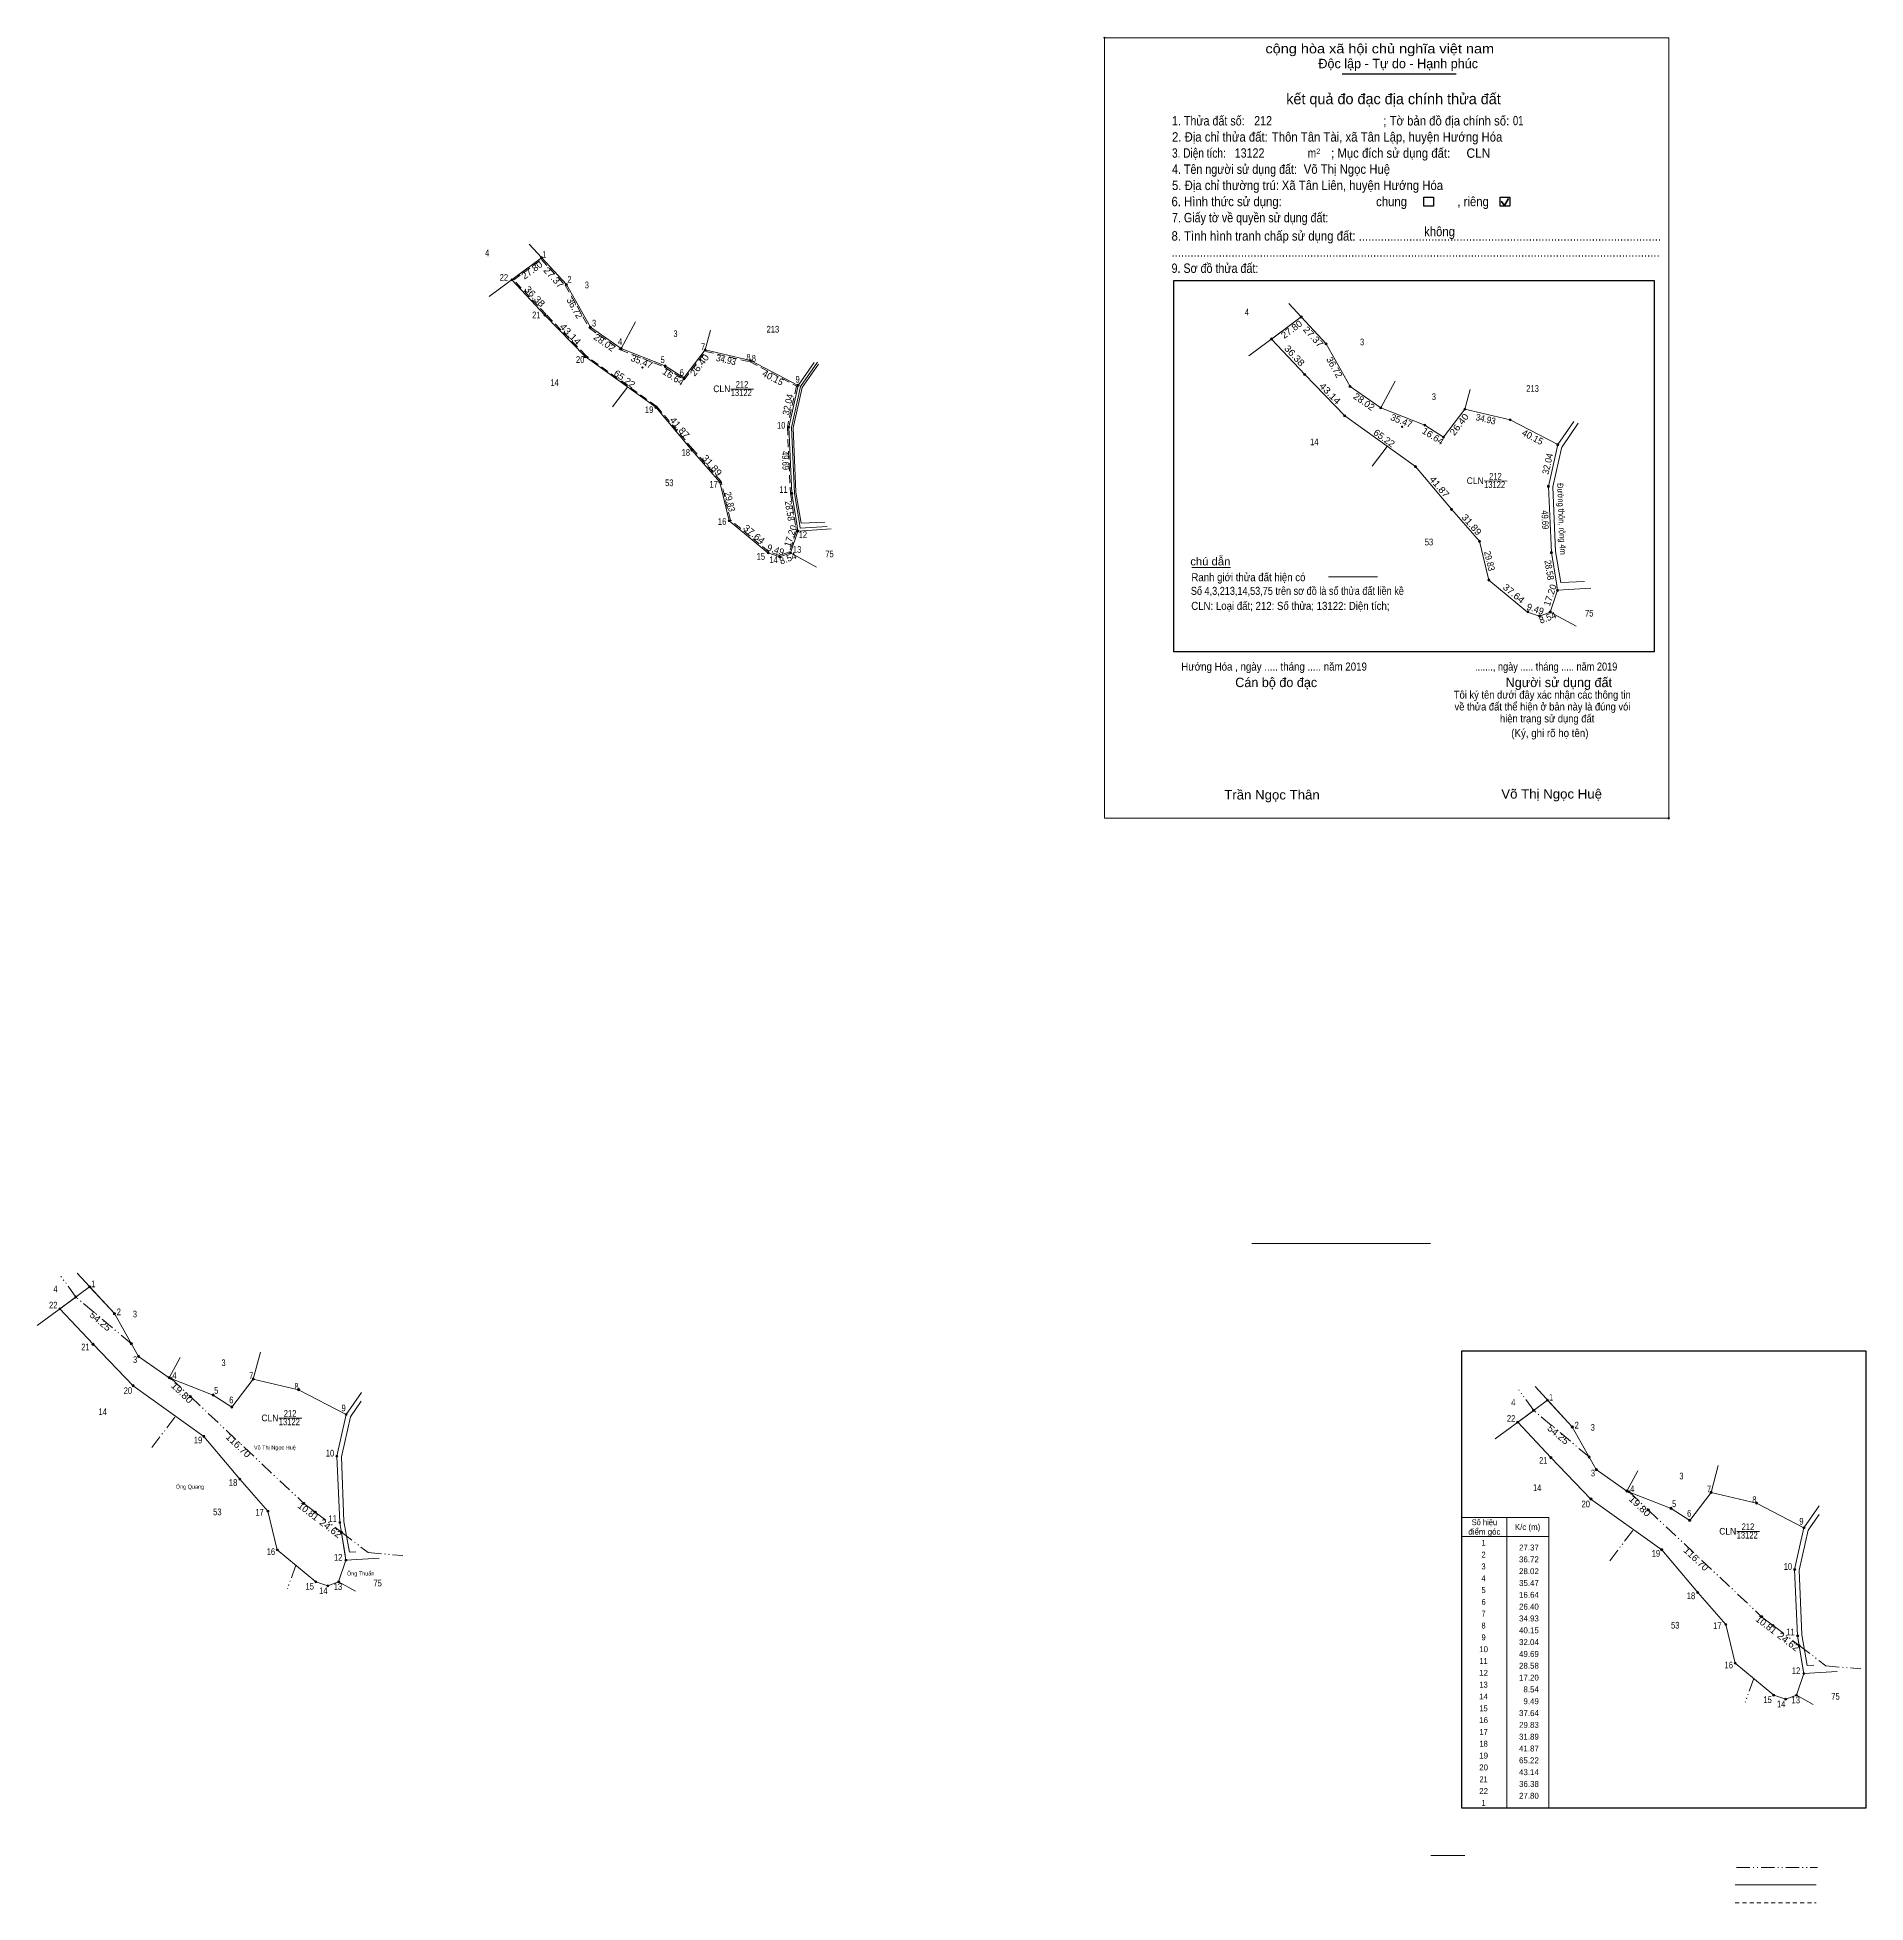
# Model space of a CAD drawing. Header units: centimetres. Extents: x 545064 to 547674, y 1838740 to 1841454.
# Drawn here: x 545064 to 546434, y 1838740 to 1840138 of the extents above; entities that cross this region are included whole.
import ezdxf
from ezdxf.enums import TextEntityAlignment as Align

# ---------------------------------------------------------------- set-up
doc = ezdxf.new("R2010")
doc.units = ezdxf.units.CM
doc.header["$LTSCALE"] = 2
doc.header["$PDMODE"] = 32
doc.header["$PDSIZE"] = 1
for name, pattern in [('DASH_DOUBLE_DOT', [9.2, 5, -1.2, 0.3, -1.2, 0.3, -1.2]), ('MEDIUM_DASHED', [4.5, 3, -1.5]), ('SHORT_DASHED', [2.7, 1.5, -1.2])]:
    doc.linetypes.add(name, pattern=pattern)
for name, color, linetype, lineweight in [('10', 7, 'Continuous', 13), ('2', 7, 'Continuous', 13), ('23', 7, 'Continuous', 13), ('4', 7, 'Continuous', 13), ('6', 7, 'Continuous', 13), ('63', 7, 'Continuous', 13)]:
    doc.layers.add(name, color=color, linetype=linetype, lineweight=lineweight)

msp = doc.modelspace()

# ---------------------------------------------------------------- hatches: boundary and pattern name
at = {"layer": '2'}
for points in [[(546012.14, 1839928.13, 1), (546010.54, 1839928.13, 1)], [(545989.82, 1839911.56, 1), (545988.22, 1839911.56, 1)], [(546030.7, 1839908.02, 1), (546029.1, 1839908.02, 1)], [(546014.7, 1839885.02, 1), (546013.1, 1839885.02, 1)], [(546048.7, 1839876.02, 1), (546047.1, 1839876.02, 1)], [(546071.7, 1839860.02, 1), (546070.1, 1839860.02, 1)], [(546134.7, 1839859.02, 1), (546133.1, 1839859.02, 1)], [(546044.7, 1839854.02, 1), (546043.1, 1839854.02, 1)], [(546104.7, 1839847.02, 1), (546103.1, 1839847.02, 1)], [(546168.7, 1839851.02, 1), (546167.1, 1839851.02, 1)], [(546118.7, 1839838.02, 1), (546117.1, 1839838.02, 1)], [(546204.3, 1839832.45, 1), (546202.7, 1839832.45, 1)], [(546097.7, 1839816.02, 1), (546096.1, 1839816.02, 1)], [(546197.31, 1839801.18, 1), (546195.71, 1839801.18, 1)], [(546124.7, 1839784.02, 1), (546123.1, 1839784.02, 1)], [(546145.7, 1839760.02, 1), (546144.1, 1839760.02, 1)], [(546199.56, 1839751.54, 1), (546197.96, 1839751.54, 1)], [(546152.7, 1839731.02, 1), (546151.1, 1839731.02, 1)], [(546204.17, 1839723.33, 1), (546202.57, 1839723.33, 1)], [(546181.9, 1839707.15, 1), (546180.3, 1839707.15, 1)], [(546190.58, 1839704.1, 1), (546188.98, 1839704.1, 1)], [(546198.7, 1839707.02, 1), (546197.1, 1839707.02, 1)], [(545104.4, 1839201.49, 1), (545102.8, 1839201.49, 1)], [(545082.08, 1839184.92, 1), (545080.48, 1839184.92, 1)], [(545094.07, 1839193.82, 1), (545092.47, 1839193.82, 1)], [(545122.96, 1839181.38, 1), (545121.36, 1839181.38, 1)], [(545106.96, 1839158.38, 1), (545105.36, 1839158.38, 1)], [(545135.6, 1839158.91, 1), (545134, 1839158.91, 1)], [(545140.96, 1839149.38, 1), (545139.36, 1839149.38, 1)], [(545136.96, 1839127.38, 1), (545135.36, 1839127.38, 1)], [(545163.96, 1839133.38, 1), (545162.36, 1839133.38, 1)], [(545165.49, 1839132.78, 1), (545163.89, 1839132.78, 1)], [(545226.96, 1839132.38, 1), (545225.36, 1839132.38, 1)], [(545179.9, 1839119.2, 1), (545178.3, 1839119.2, 1)], [(545196.96, 1839120.38, 1), (545195.36, 1839120.38, 1)], [(545260.96, 1839124.38, 1), (545259.36, 1839124.38, 1)], [(546196.63, 1839116.58, 1), (546195.03, 1839116.58, 1)], [(545210.96, 1839111.38, 1), (545209.36, 1839111.38, 1)], [(545296.56, 1839105.81, 1), (545294.96, 1839105.81, 1)], [(546174.31, 1839100.01, 1), (546172.71, 1839100.01, 1)], [(546186.3, 1839108.91, 1), (546184.7, 1839108.91, 1)], [(545189.96, 1839089.38, 1), (545188.36, 1839089.38, 1)], [(546215.19, 1839096.47, 1), (546213.59, 1839096.47, 1)], [(545289.57, 1839074.54, 1), (545287.97, 1839074.54, 1)], [(546199.19, 1839073.47, 1), (546197.59, 1839073.47, 1)], [(546227.83, 1839074, 1), (546226.23, 1839074, 1)], [(546233.19, 1839064.47, 1), (546231.59, 1839064.47, 1)], [(545216.96, 1839057.38, 1), (545215.36, 1839057.38, 1)], [(546256.19, 1839048.47, 1), (546254.59, 1839048.47, 1)], [(546257.72, 1839047.87, 1), (546256.12, 1839047.87, 1)], [(546319.19, 1839047.47, 1), (546317.59, 1839047.47, 1)], [(545237.96, 1839033.38, 1), (545236.36, 1839033.38, 1)], [(545264.85, 1839039.19, 1), (545263.25, 1839039.19, 1)], [(545273.44, 1839032.63, 1), (545271.84, 1839032.63, 1)], [(546229.19, 1839042.47, 1), (546227.59, 1839042.47, 1)], [(546272.13, 1839034.29, 1), (546270.53, 1839034.29, 1)], [(546289.19, 1839035.47, 1), (546287.59, 1839035.47, 1)], [(546353.19, 1839039.47, 1), (546351.59, 1839039.47, 1)], [(545291.82, 1839024.9, 1), (545290.22, 1839024.9, 1)], [(545293, 1839017.68, 1), (545291.4, 1839017.68, 1)], [(546303.19, 1839026.47, 1), (546301.59, 1839026.47, 1)], [(546388.79, 1839020.9, 1), (546387.19, 1839020.9, 1)], [(545244.96, 1839004.38, 1), (545243.36, 1839004.38, 1)], [(546282.19, 1839004.47, 1), (546280.59, 1839004.47, 1)], [(545296.43, 1838996.69, 1), (545294.83, 1838996.69, 1)], [(546381.8, 1838989.63, 1), (546380.2, 1838989.63, 1)], [(545273.84, 1838980.44, 1), (545272.24, 1838980.44, 1)], [(545282.88, 1838977.44, 1), (545281.28, 1838977.44, 1)], [(545290.96, 1838980.38, 1), (545289.36, 1838980.38, 1)], [(546309.19, 1838972.47, 1), (546307.59, 1838972.47, 1)], [(546330.19, 1838948.47, 1), (546328.59, 1838948.47, 1)], [(546357.08, 1838954.28, 1), (546355.48, 1838954.28, 1)], [(546365.67, 1838947.72, 1), (546364.07, 1838947.72, 1)], [(546384.05, 1838939.99, 1), (546382.45, 1838939.99, 1)], [(546385.23, 1838932.77, 1), (546383.63, 1838932.77, 1)], [(546337.19, 1838919.47, 1), (546335.59, 1838919.47, 1)], [(546388.66, 1838911.78, 1), (546387.06, 1838911.78, 1)], [(546366.07, 1838895.53, 1), (546364.47, 1838895.53, 1)], [(546375.11, 1838892.53, 1), (546373.51, 1838892.53, 1)], [(546383.19, 1838895.47, 1), (546381.59, 1838895.47, 1)]]:
    msp.add_hatch(color=256, dxfattribs=at).paths.add_polyline_path(points)
at = {"layer": '6'}
for points in [[(545442.98, 1839972.53, 1), (545441.38, 1839972.53, 1)], [(545420.66, 1839955.96, 1), (545419.06, 1839955.96, 1)], [(545461.54, 1839952.42, 1), (545459.94, 1839952.42, 1)], [(545445.54, 1839929.42, 1), (545443.94, 1839929.42, 1)], [(545479.54, 1839920.42, 1), (545477.94, 1839920.42, 1)], [(545475.54, 1839898.42, 1), (545473.94, 1839898.42, 1)], [(545502.54, 1839904.42, 1), (545500.94, 1839904.42, 1)], [(545565.54, 1839903.42, 1), (545563.94, 1839903.42, 1)], [(545535.54, 1839891.42, 1), (545533.94, 1839891.42, 1)], [(545549.54, 1839882.42, 1), (545547.94, 1839882.42, 1)], [(545599.54, 1839895.42, 1), (545597.94, 1839895.42, 1)], [(545635.14, 1839876.85, 1), (545633.54, 1839876.85, 1)], [(545528.54, 1839860.42, 1), (545526.94, 1839860.42, 1)], [(545628.15, 1839845.58, 1), (545626.55, 1839845.58, 1)], [(545555.54, 1839828.42, 1), (545553.94, 1839828.42, 1)], [(545576.54, 1839804.42, 1), (545574.94, 1839804.42, 1)], [(545630.4, 1839795.94, 1), (545628.8, 1839795.94, 1)], [(545583.54, 1839775.42, 1), (545581.94, 1839775.42, 1)], [(545635.01, 1839767.73, 1), (545633.41, 1839767.73, 1)], [(545612.74, 1839751.55, 1), (545611.14, 1839751.55, 1)], [(545621.42, 1839748.5, 1), (545619.82, 1839748.5, 1)], [(545629.54, 1839751.42, 1), (545627.94, 1839751.42, 1)]]:
    msp.add_hatch(color=256, dxfattribs=at).paths.add_polyline_path(points)

# ---------------------------------------------------------------- linework, layer by layer
at = {"layer": '10'}
for p, q in [((546108.38, 1838775.39), (546133.98, 1838775.39)), ((546336.5, 1838753.35), (546397.14, 1838753.35))]:
    msp.add_line(p, q, dxfattribs=at)
at = {"layer": '10', "linetype": 'DASH_DOUBLE_DOT'}
msp.add_line((546337.5, 1838766.31), (546398.14, 1838766.31), dxfattribs=at)
at = {"layer": '10', "linetype": 'SHORT_DASHED'}
msp.add_line((546336.5, 1838740.03), (546397.14, 1838740.03), dxfattribs=at)
at = {"layer": '2', "lineweight": 25}
for p, q in [((546041.98, 1840110.34), (546127.46, 1840110.34)), ((545915.78, 1839955.5), (546275.64, 1839955.5)), ((546275.64, 1839955.5), (546275.64, 1839677.1))]:
    msp.add_line(p, q, dxfattribs=at)
at = {"layer": '2', "lineweight": 35}
for p, q in [((546161.2, 1840014.79), (546163.61, 1840011.66)), ((546163.61, 1840011.66), (546166.54, 1840016.9))]:
    msp.add_line(p, q, dxfattribs=at)
at = {"layer": '2'}
for p, q in [((545989.02, 1839911.56), (546011.34, 1839928.13)), ((546001.01, 1839920.46), (545972.13, 1839899.02)), ((546070.9, 1839860.02), (546081.79, 1839879.96)), ((546137.84, 1839873.84), (546133.9, 1839859.02)), ((546206.7, 1839830.79), (546218.88, 1839848.46)), ((546075.74, 1839831.19), (546064.5, 1839816.35)), ((546148.36, 1839805.24), (546165.51, 1839805.19)), ((545929.47, 1839740.33), (545958.43, 1839740.33)), ((546031.87, 1839733.37), (546068.43, 1839733.37)), ((546197.9, 1839707.02), (546217.32, 1839696.38)), ((546165.44, 1839028.63), (546165.44, 1838810.73))]:
    msp.add_line(p, q, dxfattribs=at)
at = {"layer": '2', "linetype": 'DASH_DOUBLE_DOT'}
for p, q in [((545093.27, 1839193.82), (545082.12, 1839209.2)), ((545134.8, 1839158.91), (545093.27, 1839193.82)), ((545164.69, 1839132.78), (545179.1, 1839119.2)), ((546185.5, 1839108.91), (546174.35, 1839124.29)), ((545150.26, 1839081.13), (545168, 1839104.55)), ((546227.03, 1839074), (546185.5, 1839108.91)), ((546256.92, 1839047.87), (546271.33, 1839034.29)), ((545272.64, 1839032.63), (545292.2, 1839017.68)), ((546242.49, 1838996.22), (546260.23, 1839019.64)), ((545258.13, 1838992.82), (545251.71, 1838975.19)), ((546364.87, 1838947.72), (546384.43, 1838932.77)), ((546350.36, 1838907.91), (546343.94, 1838890.28))]:
    msp.add_line(p, q, dxfattribs=at)
at = {"layer": '2'}
msp.add_lwpolyline([(545863.95, 1840137.15), (546286.64, 1840137.15), (546286.64, 1839552.51), (545863.95, 1839552.51)], close=True, dxfattribs=at)
at = {"layer": '2', "lineweight": 25}
for points in [[(546103.15, 1840017.91), (546110.41, 1840017.91), (546110.41, 1840011.14), (546103.15, 1840011.14)], [(546160.26, 1840017.91), (546167.52, 1840017.91), (546167.52, 1840011.14), (546160.26, 1840011.14)], [(546131.68, 1839153.45), (546434.22, 1839153.45), (546434.22, 1838810.73), (546131.68, 1838810.73)]]:
    msp.add_lwpolyline(points, close=True, dxfattribs=at)
msp.add_lwpolyline([(546275.64, 1839677.1), (545915.78, 1839677.1), (545915.78, 1839955.5)], dxfattribs=at)
at = {"layer": '2'}
for points in [[(546002, 1839938.25), (546029.9, 1839908.02), (546047.9, 1839876.02), (546070.9, 1839860.02), (546103.9, 1839847.02), (546117.9, 1839838.02), (546133.9, 1839859.02), (546167.9, 1839851.02), (546203.5, 1839832.45)], [(546203.37, 1839723.33), (546197.9, 1839707.02), (546189.9, 1839704.02), (546180.9, 1839707.02), (546151.9, 1839731.02), (546144.9, 1839760.02), (546123.9, 1839784.02), (546096.9, 1839816.02), (546043.9, 1839854.02), (546013.9, 1839885.02), (545989.02, 1839911.56)], [(546215.49, 1839849.7), (546203.5, 1839832.45), (546196.51, 1839801.18), (546198.76, 1839751.54), (546202.51, 1839728.77), (546203.37, 1839723.33), (546228.35, 1839724.91)], [(546206.69, 1839830.78), (546199.91, 1839800.75), (546201.89, 1839752.34), (546205.9, 1839729.28), (546223.53, 1839729.93)]]:
    msp.add_lwpolyline(points, dxfattribs=at)
at = {"layer": '2', "linetype": 'DASH_DOUBLE_DOT'}
for points in [[(545179.1, 1839119.2), (545264.05, 1839039.19), (545272.64, 1839032.63)], [(546271.33, 1839034.29), (546356.28, 1838954.28), (546364.87, 1838947.72)], [(545292.2, 1839017.68), (545312.21, 1839002.39), (545338.3, 1839000.1)], [(546384.43, 1838932.77), (546404.44, 1838917.48), (546430.53, 1838915.19)]]:
    msp.add_lwpolyline(points, dxfattribs=at)
at = {"layer": '2'}
for centre in [(546011.34, 1839928.13), (545989.02, 1839911.56), (546029.9, 1839908.02), (546013.9, 1839885.02), (546047.9, 1839876.02), (546070.9, 1839860.02), (546133.9, 1839859.02), (546043.9, 1839854.02), (546103.9, 1839847.02), (546167.9, 1839851.02), (546117.9, 1839838.02), (546203.5, 1839832.45), (546096.9, 1839816.02), (546196.51, 1839801.18), (546123.9, 1839784.02), (546144.9, 1839760.02), (546198.76, 1839751.54), (546151.9, 1839731.02), (546203.37, 1839723.33), (546181.1, 1839707.15), (546189.78, 1839704.1), (546197.9, 1839707.02), (545103.6, 1839201.49), (545081.28, 1839184.92), (545093.27, 1839193.82), (545122.16, 1839181.38), (545106.16, 1839158.38), (545134.8, 1839158.91), (545140.16, 1839149.38), (545136.16, 1839127.38), (545163.16, 1839133.38), (545164.69, 1839132.78), (545226.16, 1839132.38), (545179.1, 1839119.2), (545196.16, 1839120.38), (545260.16, 1839124.38), (546195.83, 1839116.58), (545210.16, 1839111.38), (545295.76, 1839105.81), (546173.51, 1839100.01), (546185.5, 1839108.91), (545189.16, 1839089.38), (546214.39, 1839096.47), (545288.77, 1839074.54), (546198.39, 1839073.47), (546227.03, 1839074), (546232.39, 1839064.47), (545216.16, 1839057.38), (546255.39, 1839048.47), (546256.92, 1839047.87), (546318.39, 1839047.47), (545237.16, 1839033.38), (545264.05, 1839039.19), (545272.64, 1839032.63), (546228.39, 1839042.47), (546271.33, 1839034.29), (546288.39, 1839035.47), (546352.39, 1839039.47), (545291.02, 1839024.9), (545292.2, 1839017.68), (546302.39, 1839026.47), (546387.99, 1839020.9), (545244.16, 1839004.38), (546281.39, 1839004.47), (545295.63, 1838996.69), (546381, 1838989.63), (545273.04, 1838980.44), (545282.08, 1838977.44), (545290.16, 1838980.38), (546308.39, 1838972.47), (546329.39, 1838948.47), (546356.28, 1838954.28), (546364.87, 1838947.72), (546383.25, 1838939.99), (546384.43, 1838932.77), (546336.39, 1838919.47), (546387.86, 1838911.78), (546365.27, 1838895.53), (546374.31, 1838892.53), (546382.39, 1838895.47)]:
    msp.add_circle(centre, 0.8, dxfattribs=at)
for p in [(545863.95, 1840137.15), (546086.84, 1839845.84), (546286.64, 1839552.51)]:
    msp.add_point(p, dxfattribs=at)
at = {"layer": '23'}
msp.add_line((545974.38, 1839234.02), (546108.15, 1839234.02), dxfattribs=at)
at = {"layer": '4'}
for p, q in [((545419.86, 1839955.96), (545442.18, 1839972.53)), ((545501.74, 1839904.42), (545512.63, 1839924.36)), ((545568.68, 1839918.24), (545564.74, 1839903.42)), ((545637.54, 1839875.19), (545649.72, 1839892.86)), ((545628.74, 1839751.42), (545648.16, 1839740.78)), ((545081.28, 1839184.92), (545103.6, 1839201.49)), ((545163.16, 1839133.38), (545171.38, 1839148.43)), ((545231.52, 1839152.49), (545226.16, 1839132.38)), ((545298.96, 1839104.15), (545307.03, 1839115.86)), ((546173.51, 1839100.01), (546195.83, 1839116.58)), ((546255.39, 1839048.47), (546263.61, 1839063.52)), ((546323.75, 1839067.58), (546318.39, 1839047.47)), ((546391.19, 1839019.24), (546399.26, 1839030.95)), ((545290.16, 1838980.38), (545302.75, 1838973.48)), ((546382.39, 1838895.47), (546394.98, 1838888.57))]:
    msp.add_line(p, q, dxfattribs=at)
for points in [[(545432.84, 1839982.65), (545460.74, 1839952.42), (545478.74, 1839920.42), (545501.74, 1839904.42), (545534.74, 1839891.42), (545548.74, 1839882.42), (545564.74, 1839903.42), (545598.74, 1839895.42), (545634.34, 1839876.85)], [(545634.21, 1839767.73), (545628.74, 1839751.42), (545620.74, 1839748.42), (545611.74, 1839751.42), (545582.74, 1839775.42), (545575.74, 1839804.42), (545554.74, 1839828.42), (545527.74, 1839860.42), (545474.74, 1839898.42), (545444.74, 1839929.42), (545419.86, 1839955.96)], [(545646.33, 1839894.1), (545634.34, 1839876.85), (545627.35, 1839845.58), (545629.6, 1839795.94), (545633.35, 1839773.17), (545634.21, 1839767.73), (545659.19, 1839769.31)], [(545648.89, 1839894.26), (545636.21, 1839876.03), (545629.36, 1839845.4), (545631.59, 1839796.15), (545635.32, 1839773.49), (545635.9, 1839769.84), (545656.04, 1839771.12)], [(545637.53, 1839875.18), (545630.75, 1839845.15), (545632.73, 1839796.74), (545636.74, 1839773.68), (545654.37, 1839774.33)], [(545094.26, 1839211.61), (545122.16, 1839181.38), (545140.16, 1839149.38), (545163.16, 1839133.38), (545196.16, 1839120.38), (545210.16, 1839111.38), (545226.16, 1839132.38), (545260.16, 1839124.38), (545295.76, 1839105.81)], [(545295.63, 1838996.69), (545290.16, 1838980.38), (545282.16, 1838977.38), (545273.16, 1838980.38), (545244.16, 1839004.38), (545237.16, 1839033.38), (545216.16, 1839057.38), (545189.16, 1839089.38), (545136.16, 1839127.38), (545106.16, 1839158.38), (545081.28, 1839184.92)], [(545307.16, 1839122.2), (545295.76, 1839105.81), (545288.77, 1839074.54), (545291.02, 1839024.9), (545294.77, 1839002.13), (545295.63, 1838996.69), (545320.61, 1838998.27)], [(546186.49, 1839126.7), (546214.39, 1839096.47), (546232.39, 1839064.47), (546255.39, 1839048.47), (546288.39, 1839035.47), (546302.39, 1839026.47), (546318.39, 1839047.47), (546352.39, 1839039.47), (546387.99, 1839020.9)], [(545298.95, 1839104.14), (545292.17, 1839074.11), (545294.15, 1839025.7), (545298.16, 1839002.64), (545303.04, 1839002.82)], [(546387.86, 1838911.78), (546382.39, 1838895.47), (546374.39, 1838892.47), (546365.39, 1838895.47), (546336.39, 1838919.47), (546329.39, 1838948.47), (546308.39, 1838972.47), (546281.39, 1839004.47), (546228.39, 1839042.47), (546198.39, 1839073.47), (546173.51, 1839100.01)], [(546399.39, 1839037.29), (546387.99, 1839020.9), (546381, 1838989.63), (546383.25, 1838939.99), (546387, 1838917.22), (546387.86, 1838911.78), (546412.84, 1838913.36)], [(546165.44, 1838810.73), (546131.68, 1838810.73), (546131.68, 1839028.63), (546165.44, 1839028.63)], [(546165.44, 1839028.63), (546196.78, 1839028.63), (546196.78, 1838810.73), (546165.44, 1838810.73)], [(546391.18, 1839019.23), (546384.4, 1838989.2), (546386.38, 1838940.79), (546390.39, 1838917.73), (546395.27, 1838917.91)], [(546131.68, 1839014.46), (546165.44, 1839014.46), (546196.78, 1839014.46)]]:
    msp.add_lwpolyline(points, dxfattribs=at)
at = {"layer": '4', "linetype": 'MEDIUM_DASHED'}
msp.add_lwpolyline([(545442.05, 1839971.19), (545459.93, 1839951.83), (545477.98, 1839919.73), (545501.26, 1839903.53), (545534.28, 1839890.53), (545548.98, 1839881.08), (545565.14, 1839902.3), (545598.39, 1839894.48), (545633.2, 1839876.32), (545626.34, 1839845.67), (545628.6, 1839795.84), (545633.18, 1839767.81), (545627.94, 1839752.19), (545620.72, 1839749.48), (545612.23, 1839752.31), (545583.63, 1839775.98), (545576.65, 1839804.89), (545555.5, 1839829.07), (545528.42, 1839861.16), (545475.4, 1839899.18), (545445.46, 1839930.11), (545421.36, 1839955.83)], close=True, dxfattribs=at)
at = {"layer": '4'}
for points in [[(545103.6, 1839201.49), (545122.16, 1839181.38), (545140.16, 1839149.38), (545163.16, 1839133.38), (545196.16, 1839120.38), (545210.16, 1839111.38), (545226.16, 1839132.38), (545260.16, 1839124.38), (545295.76, 1839105.81), (545288.77, 1839074.54), (545291.02, 1839024.9), (545295.63, 1838996.69), (545290.16, 1838980.38), (545282.16, 1838977.38), (545273.16, 1838980.38), (545244.16, 1839004.38), (545237.16, 1839033.38), (545216.16, 1839057.38), (545189.16, 1839089.38), (545136.16, 1839127.38), (545106.16, 1839158.38), (545081.28, 1839184.92)], [(546195.83, 1839116.58), (546214.39, 1839096.47), (546232.39, 1839064.47), (546255.39, 1839048.47), (546288.39, 1839035.47), (546302.39, 1839026.47), (546318.39, 1839047.47), (546352.39, 1839039.47), (546387.99, 1839020.9), (546381, 1838989.63), (546383.25, 1838939.99), (546387.86, 1838911.78), (546382.39, 1838895.47), (546374.39, 1838892.47), (546365.39, 1838895.47), (546336.39, 1838919.47), (546329.39, 1838948.47), (546308.39, 1838972.47), (546281.39, 1839004.47), (546228.39, 1839042.47), (546198.39, 1839073.47), (546173.51, 1839100.01)]]:
    msp.add_lwpolyline(points, close=True, dxfattribs=at)
at = {"layer": '6'}
for p, q in [((545583.91, 1839874.11), (545601.06, 1839874.06)), ((545245.33, 1839103.07), (545262.48, 1839103.02)), ((546337.56, 1839018.16), (546354.71, 1839018.11))]:
    msp.add_line(p, q, dxfattribs=at)
for centre in [(545442.18, 1839972.53), (545419.86, 1839955.96), (545460.74, 1839952.42), (545444.74, 1839929.42), (545478.74, 1839920.42), (545474.74, 1839898.42), (545501.74, 1839904.42), (545564.74, 1839903.42), (545534.74, 1839891.42), (545548.74, 1839882.42), (545598.74, 1839895.42), (545634.34, 1839876.85), (545527.74, 1839860.42), (545627.35, 1839845.58), (545554.74, 1839828.42), (545575.74, 1839804.42), (545629.6, 1839795.94), (545582.74, 1839775.42), (545634.21, 1839767.73), (545611.94, 1839751.55), (545620.62, 1839748.5), (545628.74, 1839751.42)]:
    msp.add_circle(centre, 0.8, dxfattribs=at)
at = {"layer": '63'}
for p, q in [((545431.85, 1839964.86), (545402.97, 1839943.42)), ((545506.58, 1839875.59), (545495.34, 1839860.75)), ((545093.27, 1839193.82), (545064.39, 1839172.38)), ((546185.5, 1839108.91), (546156.62, 1839087.47))]:
    msp.add_line(p, q, dxfattribs=at)
for p in [(545517.68, 1839890.24), (545179.1, 1839119.2), (546271.33, 1839034.29)]:
    msp.add_point(p, dxfattribs=at)

# ---------------------------------------------------------------- texts
at = {"layer": '2'}
for s, height, width, p in [('cộng hòa xã hội chủ nghĩa việt nam', 7.056, 1.15, (545984.51, 1840125.63)), ('1. Thửa đất số:', 7.056, 0.85, (545914.51, 1840071.6)), ('212', 7.056, 0.85, (545976.05, 1840071.6)), ('; Tờ bản đồ địa chính số:', 7.056, 0.9, (546072.82, 1840071.6)), ('01', 7.056, 0.75, (546169.94, 1840071.7)), ('2. Địa chỉ thửa đất:', 7.056, 0.9, (545914.51, 1840059.5)), ('Thôn Tân Tài, xã Tân Lập, huyện Hướng Hóa', 7.056, 0.9, (545989.3, 1840059.5)), ('3. Diện tích:', 7.056, 0.8, (545914.51, 1840047.41)), ('13122', 7.056, 0.85, (545961.48, 1840047.45)), ('m', 7.056, 0.8, (546016.22, 1840047.41)), ('2', 4.032, 0.8, (546022.57, 1840050.22)), ('; Mục đích sử dụng đất:', 7.056, 0.9, (546033.71, 1840047.41)), (' CLN', 7.056, 0.95, (546132.64, 1840047.35)), ('4. Tên người sử dụng đất:', 7.056, 0.85, (545914.51, 1840035.31)), ('Võ Thị Ngọc Huệ', 7.056, 0.9, (546013.2, 1840035.36)), ('5. Địa chỉ thường trú:', 7.056, 0.9, (545914.51, 1840023.22)), ('Xã Tân Liên, huyện Hướng Hóa', 7.06, 0.9, (545996.74, 1840023.25)), ('6. Hình thức sử dụng:', 7.056, 0.9, (545914.11, 1840011.12)), ('chung                , riêng', 7.056, 0.9, (546067.42, 1840011.12)), ('7. Giấy tờ về quyền sử dụng đất:', 7.056, 0.85, (545914.51, 1839999.02)), ('không', 7.056, 0.9, (546103.37, 1839988.63)), ('8. Tình hình tranh chấp sử dụng đất: ................................................................................................', 7.056, 0.9, (545914.17, 1839985.31)), ('9. Sơ đồ thửa đất:', 7.056, 0.85, (545914.17, 1839961.12)), ('...........................................................................................................................................................', 7.056, 0.9, (545914.17, 1839973.21)), ('chú dẫn', 6, 1.05, (545928.23, 1839741.97)), ('Ranh giới thửa đất hiện có ', 6, 0.9, (545929.03, 1839730.13)), ('Số 4,3,213,14,53,75 trên sơ đồ là số thửa đất liền kề', 6, 0.85, (545928.65, 1839719.9)), ('CLN: Loại đất; 212: Số thửa; 13122: Diện tích;', 6, 0.9, (545928.93, 1839708.66)), ('Hướng Hóa , ngày ..... tháng ..... năm 2019', 6.048, 0.9, (545921.42, 1839663.15)), ('......., ngày ..... tháng ..... năm 2019', 6.048, 0.85, (546141.51, 1839663.15)), ('(Ký, ghi rõ họ tên)', 6.048, 0.9, (546168.68, 1839613.36)), ('Trần Ngọc Thân', 7.056, 1.05, (545953.63, 1839566.59)), ('Võ Thị Ngọc Huệ', 7.056, 1.05, (546161.22, 1839567.27))]:
    msp.add_text(s, height=height, dxfattribs=dict(at, width=width)).set_placement(p)
for s, p in [('Độc lập - Tự do - Hạnh phúc', (546024.19, 1840114.48)), ('Cán bộ đo đạc', (545961.89, 1839650.8)), ('Người sử dụng đất', (546164.5, 1839650.8))]:
    msp.add_text(s, height=7.056, dxfattribs=at).set_placement(p)
for s, height, p in [('kết quả đo đạc địa chính thửa đất', 8.064, (546080.46, 1840087.52)), ('.', 2.016, (546286.641, 1839551.47))]:
    msp.add_text(s, height=height, dxfattribs=at).set_placement(p, align=Align.CENTER)
for s, width, p in [(' 4', 0.85, (545972.17, 1839929.22)), (' 3', 0.8, (546058.47, 1839906.91)), (' 3', 0.8, (546112.27, 1839865.92)), (' 14', 0.85, (546024.25, 1839832.05)), (' 53', 0.85, (546110.18, 1839756.97)), (' 75', 0.85, (546230.27, 1839703.66))]:
    msp.add_text(s, height=5, dxfattribs=dict(at, width=width)).set_placement(p, align=Align.RIGHT)
for s, height, rotation, width, p in [('27.80', 5, 36.59, 1.05, (546005.61, 1839916.832)), ('27.37', 5, 312.705, 1.1, (546018.522, 1839911.601)), ('36.38', 5, 313.151, 1.1, (546004.471, 1839897.425)), ('43.14', 5, 314.061, 1.15, (546031.137, 1839869.089)), ('28.02', 5, 325.176, 1.05, (546056.977, 1839862.521)), ('26.40', 5, 52.696, 1.1, (546131.652, 1839846.09)), ('34.93', 5, 346.759, 0.9, (546149.017, 1839849.151)), ('65.22', 5, 324.36, 1.05, (546072.038, 1839835.284)), ('16.64', 5, 327.265, 1.05, (546108.678, 1839836.759)), ('32.04', 5, 77.399, 0.95, (546198.328, 1839817.56)), ('41.87', 5, 310.156, 1.1, (546112.939, 1839799.252)), ('Đường thôn, rộng 4m', 4.5, 272.342, 0.9, (546204.178, 1839776.702)), ('31.89', 5, 311.186, 1.1, (546137.158, 1839770.896)), ('49.69', 5, 272.595, 0.85, (546191.582, 1839776.058)), ('29.83', 5, 283.57, 0.9, (546149.995, 1839744.752)), ('28.58', 5, 279.281, 0.9, (546194.733, 1839738.073)), ('37.64', 5, 320.389, 1.1, (546168.976, 1839718.975)), ('54.25', 5, 319.95, 1.1, (545110.021, 1839173.721)), ('19.80', 5, 316.699, 1.15, (545171.055, 1839120.258)), ('116.70', 5, 316.715, 1.1, (545213.236, 1839080.711)), ('54.25', 5, 319.95, 1.1, (546202.251, 1839088.811)), ('19.80', 5, 316.699, 1.15, (546263.285, 1839035.348)), ('10.81', 5, 322.632, 1.05, (545265.953, 1839031.189)), ('24.62', 5, 322.609, 1.1, (545282.557, 1839018.441)), ('116.70', 5, 316.715, 1.1, (546305.466, 1838995.801)), ('10.81', 5, 322.632, 1.05, (546358.183, 1838946.279)), ('24.62', 5, 322.609, 1.1, (546374.787, 1838933.531))]:
    msp.add_text(s, height=height, rotation=rotation, dxfattribs=dict(at, width=width)).set_placement(p, align=Align.CENTER)
for s, rotation, p in [('36.72', 299.358, (546033.949, 1839889.196)), ('35.47', 338.499, (546085.494, 1839847.989)), ('40.15', 332.452, (546183.559, 1839835.878)), ('17.20', 71.46, (546200.159, 1839718.89)), ('9.49', 341.565, (546185.919, 1839706.907)), ('8.54', 20.556, (546196.837, 1839700.489))]:
    msp.add_text(s, height=5, rotation=rotation, dxfattribs=at).set_placement(p, align=Align.CENTER)
for s, height, width, p in [('213', 5, 0.85, (546184.63, 1839872.04)), ('CLN', 5, 0.95, (546141.655, 1839802.92)), ('13122', 5, 0.85, (546156.24, 1839799.97)), ('212', 5, 0.85, (546156.805, 1839806.25)), ('Tôi ký tên dưới đây xác nhận các thông tin', 5.829, 0.9, (546191.93, 1839642.19)), ('về thửa đất thể hiện ở bản này là đúng vói', 5.829, 0.9, (546192.045, 1839633.27)), ('hiện trạng sử dụng đất', 5.829, 0.9, (546195.56, 1839624.34))]:
    msp.add_text(s, height=height, dxfattribs=dict(at, width=width)).set_placement(p, align=Align.CENTER)
at = {"layer": '4'}
for s, width, p in [(' 4', 0.85, (545403.01, 1839973.62)), (' 1', 0.75, (545445.79, 1839972.52)), (' 22', 0.85, (545417.13, 1839955.25)), (' 2', 0.85, (545464.68, 1839953.74)), (' 3', 0.8, (545477.66, 1839949.62)), (' 21', 0.8, (545441.31, 1839927.16)), (' 3', 0.8, (545483.06, 1839920.98)), (' 4', 0.85, (545502.59, 1839907.15)), (' 3', 0.8, (545544.05, 1839913.14)), (' 20', 0.85, (545474.27, 1839893.72)), (' 5', 0.8, (545534.45, 1839893.59)), (' 7', 0.8, (545564.74, 1839903.42)), (' 8', 0.8, (545598.74, 1839895.42)), (' 8', 0.8, (545602.78, 1839894.67)), (' 6', 0.85, (545548.84, 1839884.02)), (' 9', 0.85, (545635.57, 1839878.92)), (' 14', 0.85, (545455.09, 1839876.45)), (' 19', 0.85, (545525.91, 1839856.14)), (' 10', 0.85, (545624.86, 1839844.45)), (' 18', 0.85, (545553.43, 1839824.1)), (' 53', 0.85, (545541.02, 1839801.37)), (' 17', 0.85, (545574.28, 1839800.28)), (' 11', 0.8, (545626.5, 1839796.32)), (' 16', 0.85, (545580.62, 1839772.37)), (' 12', 0.85, (545641.07, 1839762.46)), (' 15', 0.85, (545609.63, 1839746.2)), (' 14', 0.85, (545619.18, 1839743.73)), (' 13', 0.85, (545636.78, 1839751.46)), (' 75', 0.85, (545661.11, 1839748.06)), (' 4', 0.85, (545079.58, 1839197.28)), (' 1', 0.75, (545107.77, 1839201.17)), (' 22', 0.85, (545079.47, 1839185.24)), (' 2', 0.85, (545127.06, 1839180.21)), (' 3', 0.8, (545139.08, 1839178.58)), (' 21', 0.8, (545103.5, 1839153.9)), (' 3', 0.8, (545139.2, 1839144.37)), (' 3', 0.8, (545205.47, 1839142.1)), (' 4', 0.85, (545168.7, 1839132.53)), (' 7', 0.8, (545226.16, 1839132.38)), (' 8', 0.8, (545260.16, 1839124.38)), (' 20', 0.85, (545135.42, 1839121.19)), (' 5', 0.8, (545199.99, 1839121.33)), (' 6', 0.85, (545211.33, 1839114.15)), (' 4', 0.85, (546171.81, 1839112.37)), (' 1', 0.75, (546200, 1839116.26)), (' 14', 0.85, (545116.51, 1839105.41)), (' 9', 0.85, (545295.44, 1839108.16)), (' 22', 0.85, (546171.7, 1839100.33)), (' 2', 0.85, (546219.29, 1839095.3)), (' 19', 0.85, (545187.99, 1839084.15)), (' 3', 0.8, (546231.31, 1839093.67)), (' 10', 0.85, (545286.85, 1839074.33)), (' 21', 0.8, (546195.73, 1839068.99)), (' 3', 0.8, (546231.43, 1839059.46)), (' 3', 0.8, (546297.7, 1839057.19)), (' 18', 0.85, (545214.25, 1839052.37)), (' 14', 0.85, (546191.26, 1839048.45)), (' 4', 0.85, (546260.93, 1839047.62)), (' 7', 0.8, (546318.39, 1839047.47)), (' 8', 0.8, (546352.39, 1839039.47)), (' 53', 0.85, (545202.44, 1839030.33)), (' 17', 0.85, (545234.07, 1839030.07)), (' 11', 0.8, (545288.78, 1839025.33)), (' 20', 0.85, (546227.65, 1839036.28)), (' 5', 0.8, (546292.22, 1839036.42)), (' 6', 0.85, (546303.56, 1839029.24)), (' 9', 0.85, (546387.67, 1839023.25)), (' 16', 0.85, (545242.56, 1839000.54)), (' 19', 0.85, (546280.22, 1838999.24)), (' 12', 0.85, (545292.96, 1838996.27)), (' 10', 0.85, (546379.08, 1838989.42)), (' 15', 0.85, (545271.67, 1838974.57)), (' 14', 0.85, (545281.84, 1838971.25)), (' 13', 0.85, (545292.77, 1838974.35)), (' 75', 0.85, (545322.53, 1838977.02)), (' 18', 0.85, (546306.48, 1838967.46)), (' 53', 0.85, (546294.67, 1838945.42)), (' 17', 0.85, (546326.3, 1838945.16)), (' 11', 0.8, (546381.01, 1838940.42)), (' 16', 0.85, (546334.79, 1838915.63)), (' 12', 0.85, (546385.19, 1838911.36)), (' 15', 0.85, (546363.9, 1838889.66)), (' 14', 0.85, (546374.07, 1838886.34)), (' 13', 0.85, (546385, 1838889.44)), (' 75', 0.85, (546414.76, 1838892.11))]:
    msp.add_text(s, height=5, dxfattribs=dict(at, width=width)).set_placement(p, align=Align.RIGHT)
for s, rotation, width, p in [('27.80', 36.59, 1.05, (545436.45, 1839961.232)), ('27.37', 312.705, 1.1, (545449.362, 1839956.001)), ('36.38', 313.151, 1.1, (545435.311, 1839941.825)), ('43.14', 314.061, 1.15, (545461.977, 1839913.489)), ('28.02', 325.176, 1.05, (545487.817, 1839906.921)), ('26.40', 52.696, 1.1, (545562.492, 1839890.49)), ('34.93', 346.759, 0.9, (545579.857, 1839893.551)), ('65.22', 324.36, 1.05, (545502.878, 1839879.684)), ('16.64', 327.265, 1.05, (545539.518, 1839881.159)), ('32.04', 77.399, 0.95, (545629.168, 1839861.96)), ('41.87', 310.156, 1.1, (545543.779, 1839843.652)), ('49.69', 272.595, 0.85, (545622.422, 1839820.458)), ('31.89', 311.186, 1.1, (545567.998, 1839815.296)), ('29.83', 283.57, 0.9, (545580.835, 1839789.152)), ('28.58', 279.281, 0.9, (545625.573, 1839782.473)), ('37.64', 320.389, 1.1, (545599.816, 1839763.375))]:
    msp.add_text(s, height=5, rotation=rotation, dxfattribs=dict(at, width=width)).set_placement(p, align=Align.CENTER)
for s, rotation, p in [('36.72', 299.358, (545464.789, 1839933.596)), ('35.47', 338.499, (545516.334, 1839892.389)), ('40.15', 332.452, (545614.399, 1839880.278)), ('17.20', 71.46, (545630.999, 1839763.29)), ('9.49', 341.565, (545616.759, 1839751.307)), ('8.54', 20.556, (545627.677, 1839744.889))]:
    msp.add_text(s, height=5, rotation=rotation, dxfattribs=at).set_placement(p, align=Align.CENTER)
for s, height, width, p in [('213', 5, 0.85, (545615.47, 1839916.44)), ('CLN', 5, 0.95, (545577.205, 1839871.79)), ('13122', 5, 0.85, (545591.79, 1839868.84)), ('212', 5, 0.85, (545592.355, 1839875.12)), ('CLN', 5, 0.95, (545238.625, 1839100.75)), ('13122', 5, 0.85, (545253.21, 1839097.8)), ('212', 5, 0.85, (545253.775, 1839104.08)), ('Võ Thị Ngọc Huệ', 3, 0.9, (545242.38, 1839079.57)), ('Ông Quang', 3, 0.85, (545178.765, 1839050.2)), ('Số hiệu', 4.429, 0.95, (546148.55, 1839022.88)), ('CLN', 5, 0.95, (546330.855, 1839015.84)), ('13122', 5, 0.85, (546345.44, 1839012.89)), ('212', 5, 0.85, (546346.005, 1839019.17)), (' 2', 4.429, 0.95, (546147.145, 1838998.61)), (' 1', 4.429, 0.85, (546147.15, 1839007.46)), ('Ông Thuẩn', 3, 0.9, (545306.655, 1838985.19)), (' 3', 4.429, 0.9, (546147.155, 1838989.75)), (' 4', 4.429, 0.95, (546147.15, 1838980.89)), (' 5', 4.429, 0.9, (546147.155, 1838972.03)), (' 6', 4.429, 0.95, (546147.155, 1838963.17)), (' 8', 4.429, 0.9, (546147.15, 1838945.46)), (' 7', 4.429, 0.9, (546147.15, 1838954.32)), (' 9', 4.429, 0.95, (546147.15, 1838936.6)), (' 11', 4.429, 0.9, (546147.155, 1838918.89)), (' 13', 4.429, 0.95, (546147.15, 1838901.17)), (' 15', 4.429, 0.95, (546147.15, 1838883.46)), (' 17', 4.429, 0.95, (546147.155, 1838865.74)), (' 18', 4.429, 0.95, (546147.155, 1838856.88)), (' 21', 4.429, 0.9, (546147.155, 1838830.31)), (' 1', 4.429, 0.85, (546147.15, 1838812.59))]:
    msp.add_text(s, height=height, dxfattribs=dict(at, width=width)).set_placement(p, align=Align.CENTER)
for s, p in [('điểm góc', (546148.56, 1839015.79)), ('K/c (m)', (546180.915, 1839019.33)), (' 10', (546147.145, 1838927.74)), (' 12', (546147.15, 1838910.03)), (' 14', (546147.145, 1838892.31)), (' 16', (546147.15, 1838874.6)), (' 19', (546147.145, 1838848.03)), (' 20', (546147.145, 1838839.17)), (' 22', (546147.15, 1838821.45))]:
    msp.add_text(s, height=4.429, dxfattribs=at).set_placement(p, align=Align.CENTER)
for s, p in [('27.37', (546189.35, 1839003.92)), ('36.72', (546189.34, 1838995.06)), ('28.02', (546189.34, 1838986.2)), ('35.47', (546189.35, 1838977.35)), ('26.40', (546189.35, 1838959.63)), ('16.64', (546189.35, 1838968.49)), ('34.93', (546189.35, 1838950.77)), ('40.15', (546189.35, 1838941.92)), ('32.04', (546189.35, 1838933.06)), ('49.69', (546189.35, 1838924.2)), ('28.58', (546189.35, 1838915.34)), ('17.20', (546189.35, 1838906.49)), ('8.54', (546189.34, 1838897.63)), ('9.49', (546189.34, 1838888.77)), ('37.64', (546189.35, 1838879.91)), ('31.89', (546189.35, 1838862.2)), ('29.83', (546189.35, 1838871.05)), ('41.87', (546189.35, 1838853.34)), ('65.22', (546189.34, 1838844.48)), ('43.14', (546189.35, 1838835.62)), ('36.38', (546189.35, 1838826.77)), ('27.80', (546189.35, 1838817.91))]:
    msp.add_text(s, height=4.429, dxfattribs=at).set_placement(p, align=Align.RIGHT)

doc.saveas('drawing.dxf')
